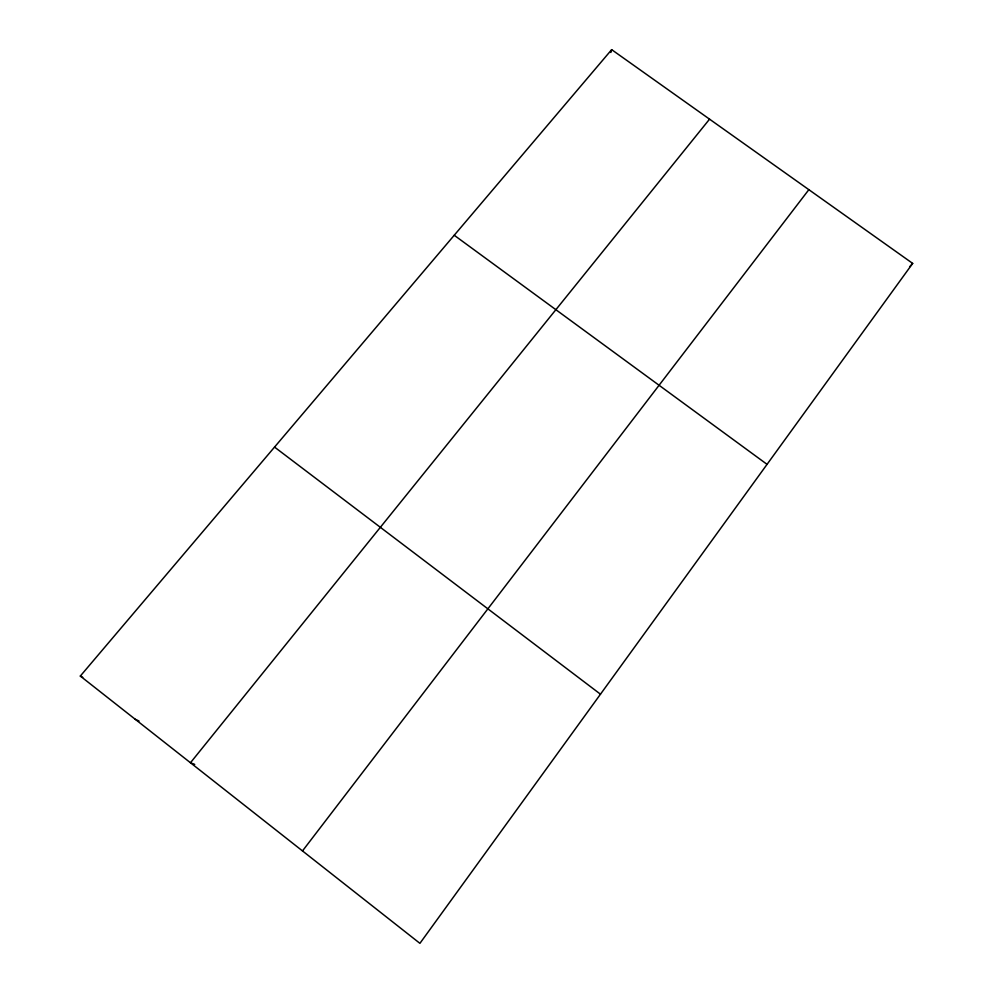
<?xml version="1.0" encoding="UTF-8"?>
<svg xmlns="http://www.w3.org/2000/svg" width="993" height="993" viewBox="0 0 993 993"><rect width="100%" height="100%" fill="white"/><g stroke="black" fill="none" stroke-linecap="round" stroke-linejoin="round"><path stroke-width="1.49" d="M610.856 52.492L611.663 49.65L912.679 263.406L419.915 943.35L80.321 676.059L611.663 49.65M302.493 850.927L808.848 189.675M190.47 762.748L709.548 119.16M909.6 266.782L912.679 263.406M191.885 763.294L194.727 764.399M135.16 719.217L139.045 721.055M80.321 676.059L82.754 677.35M454.223 235.254L767.055 464.339M274.54 447.086L600.48 694.206"/></g></svg>
